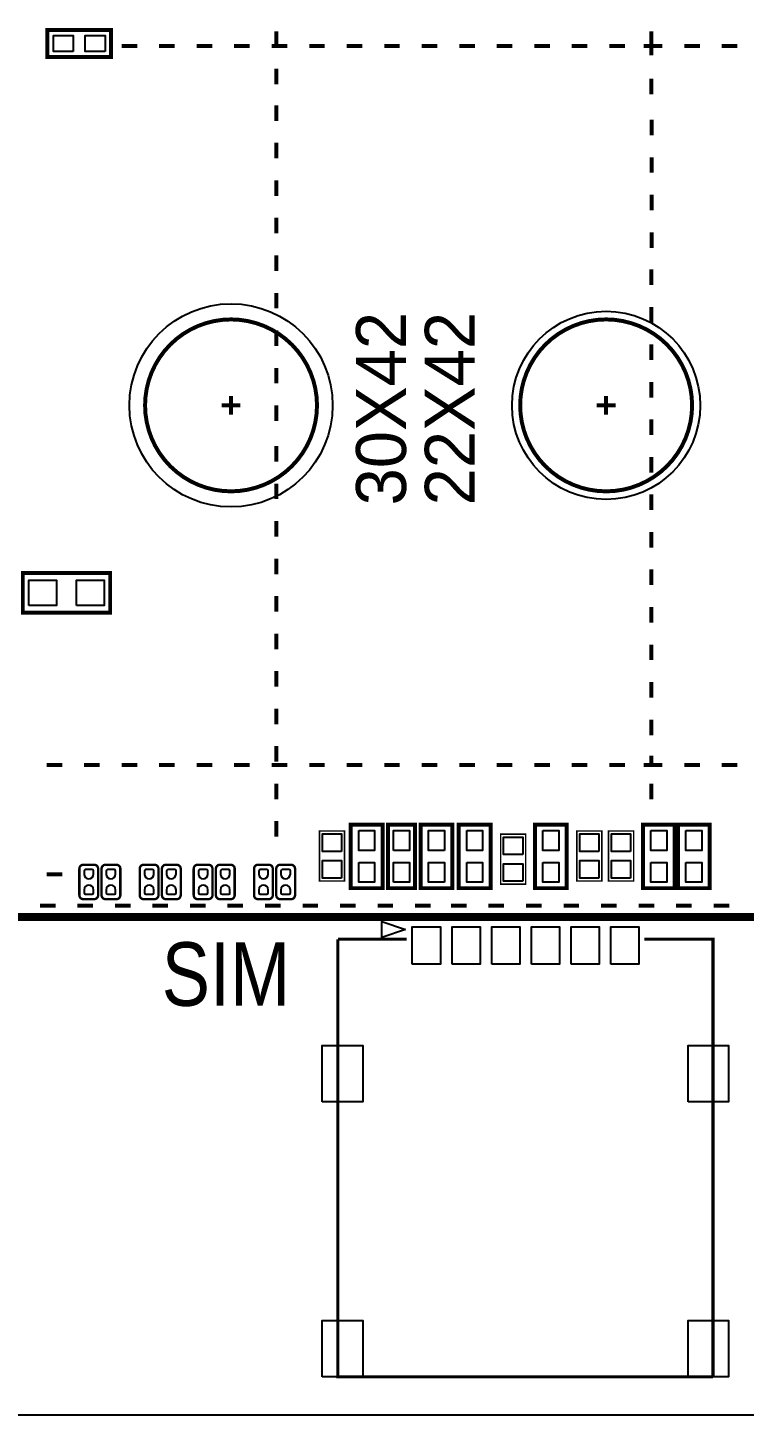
# Model space of a CAD drawing. Extents: x 2 to 176, y -19 to 159.
# Drawn here: x 104.93 to 127.85, y -10.86 to 33.52 of the extents above; entities that cross this region are included whole.
import ezdxf

# ---------------------------------------------------------------- set-up
doc = ezdxf.new("R2010")
doc.units = 0
for name, color, linetype in [('BG_OUTLINE', 5, 'CONTINUOUS'), ('BG_SILKSCREEN_TOP', 7, 'CONTINUOUS'), ('PG_NEW_SLIK-TOP', 231, 'CONTINUOUS'), ('PG_SILKSCREEN_TOP', 7, 'CONTINUOUS'), ('PIN_TOP', 92, 'CONTINUOUS')]:
    doc.layers.add(name, color=color, linetype=linetype)

msp = doc.modelspace()

# ---------------------------------------------------------------- linework, layer by layer
at = {"layer": 'BG_OUTLINE'}
msp.add_lwpolyline([(172.76826, 159.132524, -0.414213), (175.768254, 156.13253), (175.768254, -7.862062, -0.414223), (172.76826, -10.862056), (8.768588, -10.862056, -0.414212), (5.768594, -7.862062), (5.768594, 156.13253, -0.414226), (8.768588, 159.132524)], format="xyb", close=True, dxfattribs=at)
at = {"layer": 'BG_SILKSCREEN_TOP', "const_width": 0.254}
msp.add_lwpolyline([(5.76834, 5.072888), (175.768508, 5.072888)], dxfattribs=at)
at = {"layer": 'PG_NEW_SLIK-TOP'}
for points, const_width in [([(105.5624, 33.4518), (107.5944, 33.4518), (107.5944, 32.5882), (105.5624, 32.5882), (105.5624, 33.4518)], 0.127), ([(112.881664, 32.911796), (112.881664, 33.411668)], 0.127), ([(124.88164, 32.911796), (124.88164, 33.411668)], 0.127), ([(107.935522, 32.942276), (108.435394, 32.942276)], 0.127), ([(109.135418, 32.942276), (109.63529, 32.942276)], 0.127), ([(110.335314, 32.942276), (110.83544, 32.942276)], 0.127), ([(111.535464, 32.942276), (112.035336, 32.942276)], 0.127), ([(112.73536, 32.942276), (113.235486, 32.942276)], 0.127), ([(113.93551, 32.942276), (114.435382, 32.942276)], 0.127), ([(115.135406, 32.942276), (115.635278, 32.942276)], 0.127), ([(116.335302, 32.942276), (116.835428, 32.942276)], 0.127), ([(117.535452, 32.942276), (118.035324, 32.942276)], 0.127), ([(118.735348, 32.942276), (119.235474, 32.942276)], 0.127), ([(119.935498, 32.942276), (120.43537, 32.942276)], 0.127), ([(121.135394, 32.942276), (121.635266, 32.942276)], 0.127), ([(122.33529, 32.942276), (122.835416, 32.942276)], 0.127), ([(123.53544, 32.942276), (124.035312, 32.942276)], 0.127), ([(124.635514, 32.942276), (124.88545, 32.942276), (124.88545, 32.642048)], 0.127), ([(124.735336, 32.942276), (125.235462, 32.942276)], 0.127), ([(125.935486, 32.942276), (126.435358, 32.942276)], 0.127), ([(127.135382, 32.942276), (127.635508, 32.942276)], 0.127), ([(112.881664, 31.7119), (112.881664, 32.211772)], 0.127), ([(124.88545, 31.392114), (124.88545, 31.89224)], 0.127), ([(112.885474, 30.54223), (112.885474, 31.042102)], 0.127), ([(124.892562, 30.081728), (124.892562, 30.5816)], 0.127), ([(112.885474, 29.34208), (112.885474, 29.842206)], 0.127), ([(124.892562, 28.881578), (124.892562, 29.381704)], 0.127), ([(112.885474, 28.142184), (112.885474, 28.642056)], 0.127), ([(124.892562, 27.681682), (124.892562, 28.181554)], 0.127), ([(112.885474, 26.942288), (112.885474, 27.44216)], 0.127), ([(124.892562, 26.481786), (124.892562, 26.981658)], 0.127), ([(112.885474, 25.742138), (112.885474, 26.242264)], 0.127), ([(124.88545, 25.29205), (124.88545, 25.792176)], 0.127), ([(112.885474, 24.542242), (112.885474, 25.042114)], 0.127), ([(124.88545, 24.092154), (124.88545, 24.59228)], 0.127), ([(112.885474, 23.342092), (112.885474, 23.842218)], 0.127), ([(124.88545, 22.892258), (124.88545, 23.39213)], 0.127), ([(112.885474, 22.142196), (112.885474, 22.642068)], 0.127), ([(124.88545, 21.692108), (124.88545, 22.192234)], 0.127), ([(111.435388, 21.142198), (111.435388, 21.742146)], 0.127), ([(123.435364, 21.142198), (123.435364, 21.742146)], 0.127), ([(111.135414, 21.442172), (111.735362, 21.442172)], 0.127), ([(112.885474, 20.9423), (112.885474, 21.442172)], 0.127), ([(123.13539, 21.442172), (123.735338, 21.442172)], 0.127), ([(124.88545, 20.492212), (124.88545, 20.992084)], 0.127), ([(112.885474, 19.642074), (112.885474, 20.1422)], 0.127), ([(124.88545, 19.292062), (124.88545, 19.792188)], 0.127), ([(112.885474, 18.442178), (112.885474, 18.94205)], 0.127), ([(124.88545, 18.092166), (124.88545, 18.592292)], 0.127), ([(112.885474, 17.242282), (112.885474, 17.742154)], 0.127), ([(124.88545, 16.89227), (124.88545, 17.392142)], 0.127), ([(112.885474, 16.042132), (112.885474, 16.542258)], 0.127), ([(104.775, 16.0782), (107.569, 16.0782), (107.569, 14.8082), (104.775, 14.8082), (104.775, 16.0782)], 0.127), ([(124.88545, 15.69212), (124.88545, 16.192246)], 0.127), ([(112.885474, 14.842236), (112.885474, 15.342108)], 0.127), ([(124.88545, 14.492224), (124.88545, 14.992096)], 0.127), ([(112.885474, 13.642086), (112.885474, 14.142212)], 0.127), ([(124.88545, 13.292074), (124.88545, 13.7922)], 0.127), ([(112.885474, 12.44219), (112.885474, 12.942062)], 0.127), ([(124.88545, 12.092178), (124.88545, 12.59205)], 0.127), ([(112.885474, 11.242294), (112.885474, 11.742166)], 0.127), ([(124.88545, 10.892282), (124.88545, 11.392154)], 0.127), ([(112.885474, 10.042144), (112.885474, 10.54227)], 0.127), ([(124.88545, 10.242296), (124.88545, 9.942068)], 0.127), ([(105.535476, 9.942068), (106.035348, 9.942068)], 0.127), ([(106.735372, 9.942068), (107.235498, 9.942068)], 0.127), ([(107.935522, 9.942068), (108.435394, 9.942068)], 0.127), ([(109.135418, 9.942068), (109.63529, 9.942068)], 0.127), ([(110.335314, 9.942068), (110.83544, 9.942068)], 0.127), ([(111.535464, 9.942068), (112.035336, 9.942068)], 0.127), ([(112.73536, 9.942068), (113.235486, 9.942068)], 0.127), ([(113.93551, 9.942068), (114.435382, 9.942068)], 0.127), ([(115.135406, 9.942068), (115.635278, 9.942068)], 0.127), ([(116.335302, 9.942068), (116.835428, 9.942068)], 0.127), ([(117.535452, 9.942068), (118.035324, 9.942068)], 0.127), ([(118.735348, 9.942068), (119.235474, 9.942068)], 0.127), ([(119.935498, 9.942068), (120.43537, 9.942068)], 0.127), ([(121.135394, 9.942068), (121.635266, 9.942068)], 0.127), ([(122.33529, 9.942068), (122.835416, 9.942068)], 0.127), ([(123.53544, 9.942068), (124.035312, 9.942068)], 0.127), ([(124.635514, 9.942068), (124.88545, 9.942068)], 0.127), ([(124.735336, 9.942068), (125.235462, 9.942068)], 0.127), ([(125.935486, 9.942068), (126.435358, 9.942068)], 0.127), ([(127.135382, 9.942068), (127.635508, 9.942068)], 0.127), ([(112.885474, 8.842248), (112.885474, 9.34212)], 0.127), ([(124.88545, 8.842248), (124.88545, 9.34212)], 0.127), ([(112.885474, 7.642098), (112.885474, 8.142224)], 0.127), ([(116.28247, 8.030972), (116.28247, 5.998972), (115.26647, 5.998972), (115.26647, 8.030972), (116.28247, 8.030972)], 0.127), ([(117.32387, 8.030972), (117.32387, 5.998972), (116.46027, 5.998972), (116.46027, 8.030972), (117.32387, 8.030972)], 0.127), ([(117.50167, 5.998972), (117.50167, 8.030972), (118.51767, 8.030972), (118.51767, 5.998972), (117.50167, 5.998972)], 0.127), ([(119.73687, 8.030972), (119.73687, 5.998972), (118.72087, 5.998972), (118.72087, 8.030972), (119.73687, 8.030972)], 0.127), ([(122.17527, 8.030972), (122.17527, 5.998972), (121.15927, 5.998972), (121.15927, 8.030972), (122.17527, 8.030972)], 0.127), ([(125.62967, 8.030972), (125.62967, 5.998972), (124.61367, 5.998972), (124.61367, 8.030972), (125.62967, 8.030972)], 0.127), ([(126.74727, 8.030972), (126.74727, 5.998972), (125.73127, 5.998972), (125.73127, 8.030972), (126.74727, 8.030972)], 0.127), ([(115.069366, 6.227318), (114.269266, 6.227318), (114.269266, 7.827518), (115.069366, 7.827518), (115.069366, 6.227318)], 0.0508), ([(120.860566, 6.125718), (120.060466, 6.125718), (120.060466, 7.725918), (120.860566, 7.725918), (120.860566, 6.125718)], 0.0508), ([(123.298966, 6.227318), (122.498866, 6.227318), (122.498866, 7.827518), (123.298966, 7.827518), (123.298966, 6.227318)], 0.0508), ([(124.314966, 6.227318), (123.514866, 6.227318), (123.514866, 7.827518), (124.314966, 7.827518), (124.314966, 6.227318)], 0.0508), ([(106.583226, 5.774436), (106.583226, 6.62051)], 0.0762), ([(106.710226, 6.74751), (107.056428, 6.74751)], 0.0762), ([(107.183428, 6.62051), (107.183428, 5.774436)], 0.0762), ([(107.294426, 5.774436), (107.294426, 6.62051)], 0.0762), ([(107.421426, 6.74751), (107.767628, 6.74751)], 0.0762), ([(107.894628, 6.62051), (107.894628, 5.774436)], 0.0762), ([(108.513626, 5.774436), (108.513626, 6.62051)], 0.0762), ([(108.640626, 6.74751), (108.986828, 6.74751)], 0.0762), ([(109.113828, 6.62051), (109.113828, 5.774436)], 0.0762), ([(109.224826, 5.774436), (109.224826, 6.62051)], 0.0762), ([(109.351826, 6.74751), (109.698028, 6.74751)], 0.0762), ([(109.825028, 6.62051), (109.825028, 5.774436)], 0.0762), ([(110.240826, 5.774436), (110.240826, 6.62051)], 0.0762), ([(110.367826, 6.74751), (110.714028, 6.74751)], 0.0762), ([(110.841028, 6.62051), (110.841028, 5.774436)], 0.0762), ([(110.952026, 5.774436), (110.952026, 6.62051)], 0.0762), ([(111.079026, 6.74751), (111.425228, 6.74751)], 0.0762), ([(111.552228, 6.62051), (111.552228, 5.774436)], 0.0762), ([(112.171226, 5.774436), (112.171226, 6.62051)], 0.0762), ([(112.298226, 6.74751), (112.644428, 6.74751)], 0.0762), ([(112.771428, 6.62051), (112.771428, 5.774436)], 0.0762), ([(112.882426, 5.774436), (112.882426, 6.62051)], 0.0762), ([(113.009426, 6.74751), (113.355628, 6.74751)], 0.0762), ([(113.482628, 6.62051), (113.482628, 5.774436)], 0.0762), ([(105.535476, 6.442202), (106.035348, 6.442202)], 0.127), ([(105.821734, 5.442204), (105.321862, 5.442204)], 0.127), ([(107.021884, 5.442204), (106.521758, 5.442204)], 0.127), ([(107.056428, 5.647436), (106.710226, 5.647436)], 0.0762), ([(107.767628, 5.647436), (107.421426, 5.647436)], 0.0762), ([(108.22178, 5.442204), (107.721908, 5.442204)], 0.127), ([(108.986828, 5.647436), (108.640626, 5.647436)], 0.0762), ([(109.42193, 5.442204), (108.921804, 5.442204)], 0.127), ([(109.698028, 5.647436), (109.351826, 5.647436)], 0.0762), ([(110.621826, 5.442204), (110.121954, 5.442204)], 0.127), ([(110.714028, 5.647436), (110.367826, 5.647436)], 0.0762), ([(111.425228, 5.647436), (111.079026, 5.647436)], 0.0762), ([(111.821976, 5.442204), (111.32185, 5.442204)], 0.127), ([(112.644428, 5.647436), (112.298226, 5.647436)], 0.0762), ([(113.021872, 5.442204), (112.521746, 5.442204)], 0.127), ([(113.355628, 5.647436), (113.009426, 5.647436)], 0.0762), ([(114.221768, 5.442204), (113.721896, 5.442204)], 0.127), ([(115.421918, 5.442204), (114.921792, 5.442204)], 0.127), ([(116.621814, 5.442204), (116.121942, 5.442204)], 0.127), ([(117.821964, 5.442204), (117.321838, 5.442204)], 0.127), ([(118.971822, 5.442204), (118.47195, 5.442204)], 0.127), ([(120.171972, 5.442204), (119.671846, 5.442204)], 0.127), ([(121.371868, 5.442204), (120.871742, 5.442204)], 0.127), ([(122.571764, 5.442204), (122.071892, 5.442204)], 0.127), ([(123.771914, 5.442204), (123.271788, 5.442204)], 0.127), ([(124.97181, 5.442204), (124.471938, 5.442204)], 0.127), ([(126.17196, 5.442204), (125.671834, 5.442204)], 0.127), ([(127.371856, 5.442204), (126.871984, 5.442204)], 0.127), ([(126.854458, -9.635236), (114.854482, -9.635236), (114.854482, 4.364736)], 0.100076), ([(117.054376, 4.364736), (114.854482, 4.364736)], 0.100076), ([(126.854458, -9.635236), (126.854458, 4.364736), (124.654564, 4.364736)], 0.100076)]:
    msp.add_lwpolyline(points, dxfattribs=dict(at, const_width=const_width))
for points, const_width in [([(114.185446, 21.442172, 1), (108.68533, 21.442172, 1), (114.185446, 21.442172)], 0.127), ([(126.185422, 21.442172, 1), (120.685306, 21.442172, 1), (126.185422, 21.442172)], 0.127), ([(106.583226, 6.62051, -0.414214), (106.710226, 6.74751)], 0.0762), ([(107.056428, 6.74751, -0.414214), (107.183428, 6.62051)], 0.0762), ([(107.294426, 6.62051, -0.414214), (107.421426, 6.74751)], 0.0762), ([(107.767628, 6.74751, -0.414214), (107.894628, 6.62051)], 0.0762), ([(108.513626, 6.62051, -0.414214), (108.640626, 6.74751)], 0.0762), ([(108.986828, 6.74751, -0.414214), (109.113828, 6.62051)], 0.0762), ([(109.224826, 6.62051, -0.414214), (109.351826, 6.74751)], 0.0762), ([(109.698028, 6.74751, -0.414214), (109.825028, 6.62051)], 0.0762), ([(110.240826, 6.62051, -0.414214), (110.367826, 6.74751)], 0.0762), ([(110.714028, 6.74751, -0.414214), (110.841028, 6.62051)], 0.0762), ([(110.952026, 6.62051, -0.414214), (111.079026, 6.74751)], 0.0762), ([(111.425228, 6.74751, -0.414214), (111.552228, 6.62051)], 0.0762), ([(112.171226, 6.62051, -0.414214), (112.298226, 6.74751)], 0.0762), ([(112.644428, 6.74751, -0.414214), (112.771428, 6.62051)], 0.0762), ([(112.882426, 6.62051, -0.414214), (113.009426, 6.74751)], 0.0762), ([(113.355628, 6.74751, -0.414214), (113.482628, 6.62051)], 0.0762), ([(106.710226, 5.647436, -0.414214), (106.583226, 5.774436)], 0.0762), ([(107.183428, 5.774436, -0.414214), (107.056428, 5.647436)], 0.0762), ([(107.421426, 5.647436, -0.414214), (107.294426, 5.774436)], 0.0762), ([(107.894628, 5.774436, -0.414214), (107.767628, 5.647436)], 0.0762), ([(108.640626, 5.647436, -0.414214), (108.513626, 5.774436)], 0.0762), ([(109.113828, 5.774436, -0.414214), (108.986828, 5.647436)], 0.0762), ([(109.351826, 5.647436, -0.414214), (109.224826, 5.774436)], 0.0762), ([(109.825028, 5.774436, -0.414214), (109.698028, 5.647436)], 0.0762), ([(110.367826, 5.647436, -0.414214), (110.240826, 5.774436)], 0.0762), ([(110.841028, 5.774436, -0.414214), (110.714028, 5.647436)], 0.0762), ([(111.079026, 5.647436, -0.414214), (110.952026, 5.774436)], 0.0762), ([(111.552228, 5.774436, -0.414214), (111.425228, 5.647436)], 0.0762), ([(112.298226, 5.647436, -0.414214), (112.171226, 5.774436)], 0.0762), ([(112.771428, 5.774436, -0.414214), (112.644428, 5.647436)], 0.0762), ([(113.009426, 5.647436, -0.414214), (112.882426, 5.774436)], 0.0762), ([(113.482628, 5.774436, -0.414214), (113.355628, 5.647436)], 0.0762)]:
    msp.add_lwpolyline(points, format="xyb", dxfattribs=dict(at, const_width=const_width))
at = {"layer": 'PG_SILKSCREEN_TOP'}
msp.add_lwpolyline([(117.0178, 4.6736), (116.2558, 4.4196), (116.2558, 4.9276)], close=True, dxfattribs=at)
at = {"layer": 'PIN_TOP'}
for points in [[(106.3879, 32.766), (105.7529, 32.766), (105.7529, 33.274), (106.3879, 33.274)], [(107.4039, 32.766), (106.7689, 32.766), (106.7689, 33.274), (107.4039, 33.274)], [(104.9655, 15.0368), (104.9655, 15.8496), (105.8545, 15.8496), (105.8545, 15.0368)], [(106.4895, 15.0368), (106.4895, 15.8496), (107.3785, 15.8496), (107.3785, 15.0368)], [(114.974116, 7.17296), (114.364516, 7.17296), (114.364516, 7.73176), (114.974116, 7.73176)], [(115.52047, 7.840472), (116.02847, 7.840472), (116.02847, 7.205472), (115.52047, 7.205472)], [(116.63807, 7.205472), (116.63807, 7.840472), (117.14607, 7.840472), (117.14607, 7.205472)], [(118.26367, 7.205472), (117.75567, 7.205472), (117.75567, 7.840472), (118.26367, 7.840472)], [(118.97487, 7.840472), (119.48287, 7.840472), (119.48287, 7.205472), (118.97487, 7.205472)], [(120.765316, 7.07136), (120.155716, 7.07136), (120.155716, 7.63016), (120.765316, 7.63016)], [(121.41327, 7.840472), (121.92127, 7.840472), (121.92127, 7.205472), (121.41327, 7.205472)], [(123.203716, 7.17296), (122.594116, 7.17296), (122.594116, 7.73176), (123.203716, 7.73176)], [(124.219716, 7.17296), (123.610116, 7.17296), (123.610116, 7.73176), (124.219716, 7.73176)], [(124.86767, 7.840472), (125.37567, 7.840472), (125.37567, 7.205472), (124.86767, 7.205472)], [(125.98527, 7.840472), (126.49327, 7.840472), (126.49327, 7.205472), (125.98527, 7.205472)], [(114.974116, 6.323076), (114.364516, 6.323076), (114.364516, 6.881876), (114.974116, 6.881876)], [(115.52047, 6.824472), (116.02847, 6.824472), (116.02847, 6.189472), (115.52047, 6.189472)], [(116.63807, 6.189472), (116.63807, 6.824472), (117.14607, 6.824472), (117.14607, 6.189472)], [(118.26367, 6.189472), (117.75567, 6.189472), (117.75567, 6.824472), (118.26367, 6.824472)], [(118.97487, 6.824472), (119.48287, 6.824472), (119.48287, 6.189472), (118.97487, 6.189472)], [(120.765316, 6.221476), (120.155716, 6.221476), (120.155716, 6.780276), (120.765316, 6.780276)], [(121.41327, 6.824472), (121.92127, 6.824472), (121.92127, 6.189472), (121.41327, 6.189472)], [(123.203716, 6.323076), (122.594116, 6.323076), (122.594116, 6.881876), (123.203716, 6.881876)], [(124.219716, 6.323076), (123.610116, 6.323076), (123.610116, 6.881876), (124.219716, 6.881876)], [(124.86767, 6.824472), (125.37567, 6.824472), (125.37567, 6.189472), (124.86767, 6.189472)], [(125.98527, 6.824472), (126.49327, 6.824472), (126.49327, 6.189472), (125.98527, 6.189472)], [(117.234462, 3.564636), (117.234462, 4.764532), (118.134384, 4.764532), (118.134384, 3.564636)], [(118.504462, 3.564636), (118.504462, 4.764532), (119.404384, 4.764532), (119.404384, 3.564636)], [(119.774462, 3.564636), (119.774462, 4.764532), (120.674384, 4.764532), (120.674384, 3.564636)], [(121.044462, 3.564636), (121.044462, 4.764532), (121.944384, 4.764532), (121.944384, 3.564636)], [(122.314462, 3.564636), (122.314462, 4.764532), (123.214384, 4.764532), (123.214384, 3.564636)], [(123.584462, 3.564636), (123.584462, 4.764532), (124.484384, 4.764532), (124.484384, 3.564636)], [(114.35461, -0.835406), (114.35461, 0.964692), (115.654582, 0.964692), (115.654582, -0.835406)], [(126.054358, -0.835406), (126.054358, 0.964692), (127.35433, 0.964692), (127.35433, -0.835406)], [(114.35461, -9.63549), (114.35461, -7.835392), (115.654582, -7.835392), (115.654582, -9.63549)], [(126.054358, -9.63549), (126.054358, -7.835392), (127.35433, -7.835392), (127.35433, -9.63549)]]:
    msp.add_lwpolyline(points, close=True, dxfattribs=at)
for points in [[(107.033568, 6.44779), (107.033568, 6.54939, 0.375524), (106.985054, 6.591808), (106.769154, 6.591808, 0.365699), (106.73334, 6.54939), (106.73334, 6.44779, 0.999521)], [(107.744768, 6.44779), (107.744768, 6.54939, 0.375524), (107.696254, 6.591808), (107.480354, 6.591808, 0.365699), (107.44454, 6.54939), (107.44454, 6.44779, 0.999521)], [(108.963968, 6.44779), (108.963968, 6.54939, 0.375524), (108.915454, 6.591808), (108.699554, 6.591808, 0.365699), (108.66374, 6.54939), (108.66374, 6.44779, 0.999521)], [(109.675168, 6.44779), (109.675168, 6.54939, 0.375524), (109.626654, 6.591808), (109.410754, 6.591808, 0.365699), (109.37494, 6.54939), (109.37494, 6.44779, 0.999521)], [(110.691168, 6.44779), (110.691168, 6.54939, 0.375524), (110.642654, 6.591808), (110.426754, 6.591808, 0.365699), (110.39094, 6.54939), (110.39094, 6.44779, 0.999521)], [(111.402368, 6.44779), (111.402368, 6.54939, 0.375524), (111.353854, 6.591808), (111.137954, 6.591808, 0.365699), (111.10214, 6.54939), (111.10214, 6.44779, 0.999521)], [(112.621568, 6.44779), (112.621568, 6.54939, 0.375524), (112.573054, 6.591808), (112.357154, 6.591808, 0.365699), (112.32134, 6.54939), (112.32134, 6.44779, 0.999521)], [(113.332768, 6.44779), (113.332768, 6.54939, 0.375524), (113.284254, 6.591808), (113.068354, 6.591808, 0.365699), (113.03254, 6.54939), (113.03254, 6.44779, 0.999521)], [(106.73334, 5.94741), (106.73334, 5.84581, 0.375524), (106.781854, 5.803392), (106.997754, 5.803392, 0.365699), (107.033568, 5.84581), (107.033568, 5.94741, 0.999521)], [(107.44454, 5.94741), (107.44454, 5.84581, 0.375524), (107.493054, 5.803392), (107.708954, 5.803392, 0.365699), (107.744768, 5.84581), (107.744768, 5.94741, 0.999521)], [(108.66374, 5.94741), (108.66374, 5.84581, 0.375524), (108.712254, 5.803392), (108.928154, 5.803392, 0.365699), (108.963968, 5.84581), (108.963968, 5.94741, 0.999521)], [(109.37494, 5.94741), (109.37494, 5.84581, 0.375524), (109.423454, 5.803392), (109.639354, 5.803392, 0.365699), (109.675168, 5.84581), (109.675168, 5.94741, 0.999521)], [(110.39094, 5.94741), (110.39094, 5.84581, 0.375524), (110.439454, 5.803392), (110.655354, 5.803392, 0.365699), (110.691168, 5.84581), (110.691168, 5.94741, 0.999521)], [(111.10214, 5.94741), (111.10214, 5.84581, 0.375524), (111.150654, 5.803392), (111.366554, 5.803392, 0.365699), (111.402368, 5.84581), (111.402368, 5.94741, 0.999521)], [(112.32134, 5.94741), (112.32134, 5.84581, 0.375524), (112.369854, 5.803392), (112.585754, 5.803392, 0.365699), (112.621568, 5.84581), (112.621568, 5.94741, 0.999521)], [(113.03254, 5.94741), (113.03254, 5.84581, 0.375524), (113.081054, 5.803392), (113.296954, 5.803392, 0.365699), (113.332768, 5.84581), (113.332768, 5.94741, 0.999521)]]:
    msp.add_lwpolyline(points, format="xyb", close=True, dxfattribs=at)
for centre, radius in [((111.435388, 21.442172), 3.250057), ((123.435364, 21.442172), 3.0099)]:
    msp.add_circle(centre, radius, dxfattribs=at)

# ---------------------------------------------------------------- texts
at = {"layer": 'BG_SILKSCREEN_TOP', "width": 0.85}
msp.add_text('SIM', height=2.032, dxfattribs=at).set_placement((109.22, 2.2352))
at = {"layer": 'PG_NEW_SLIK-TOP'}
for s, p in [('30X42', (117.034056, 18.242788)), ('22X42', (119.23395, 18.242788))]:
    msp.add_text(s, height=1.6002, rotation=90, dxfattribs=at).set_placement(p)

doc.saveas('drawing.dxf')
